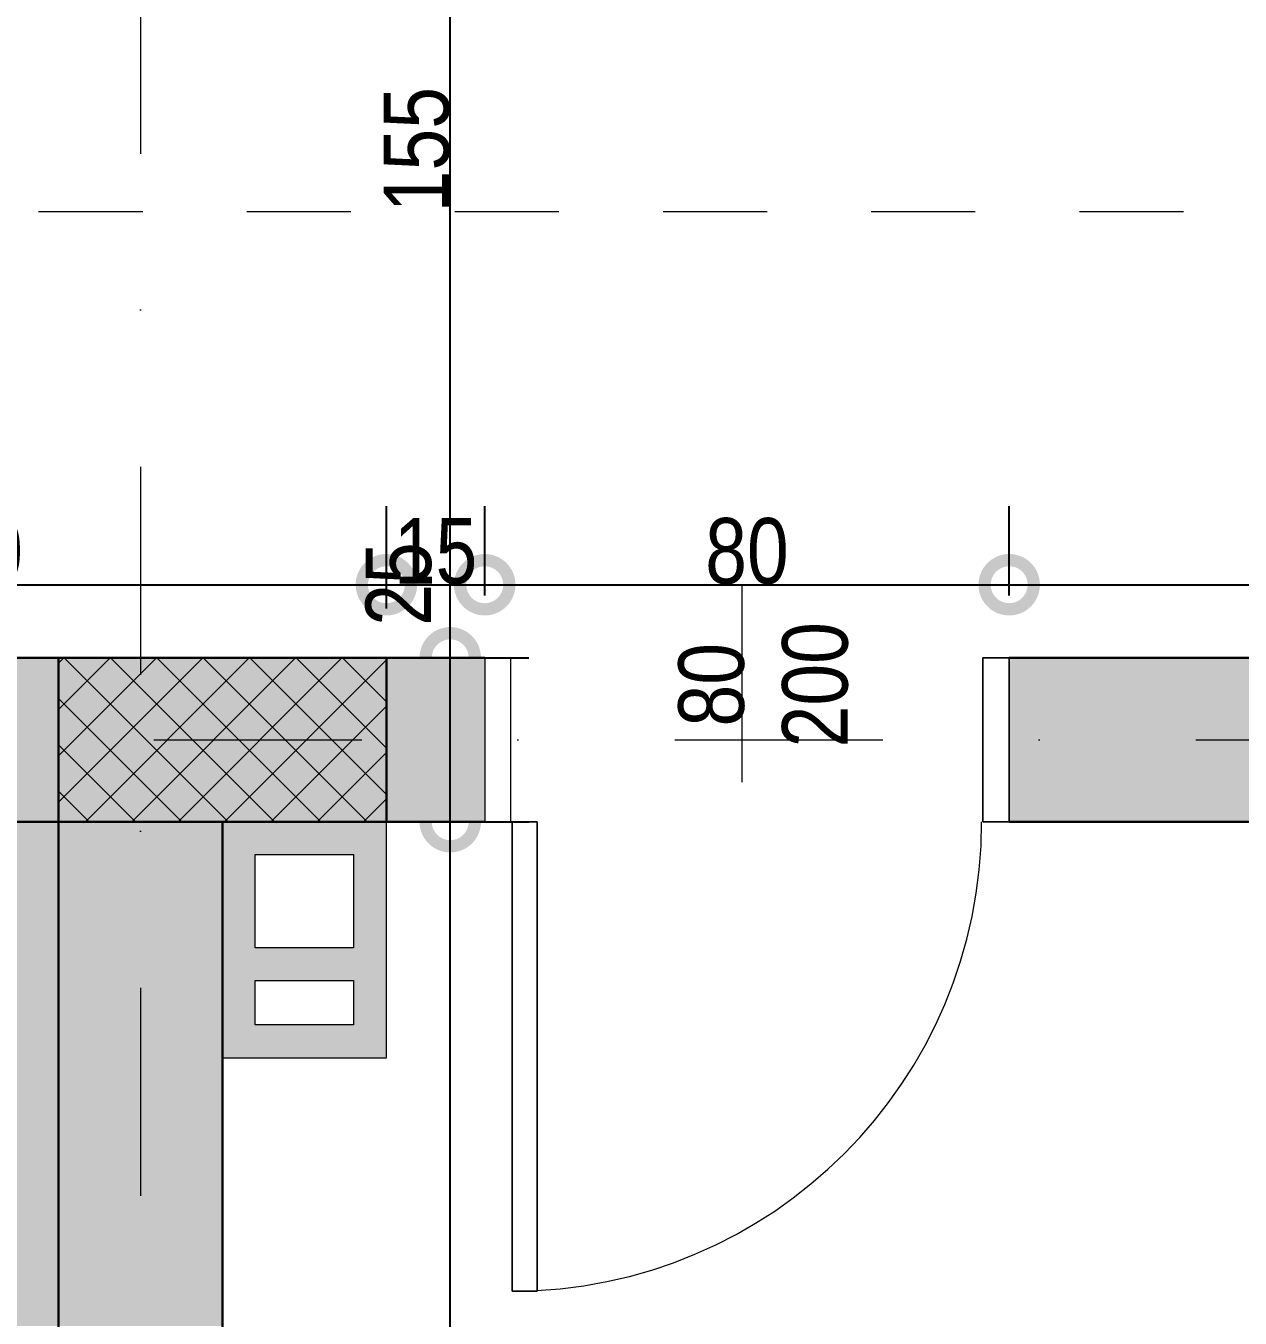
# Model space of a CAD drawing. Header units: centimetres. Extents: x 0 to 25250, y 0 to 2250.
# Drawn here: x 4639.1 to 4824.3, y 686.7 to 883.8 of the extents above; entities that cross this region are included whole.
import ezdxf

# ---------------------------------------------------------------- set-up
doc = ezdxf.new("R2010")
doc.units = ezdxf.units.CM
doc.linetypes.add('18-View-1$0$Dash', pattern=[31.75, 15.875, -15.875])
doc.linetypes.add('18-View-1$0$Dash dot', pattern=[79.375, 31.75, -23.8125, 0, -23.8125])
for name, color, linetype, lineweight in [('A-ANNO-DIMS', 7, 'Continuous', 9), ('A-DOOR', 7, 'Continuous', 9), ('A-DOOR-FRAM', 7, 'Continuous', 15), ('A-DOOR-IDEN', 7, 'Continuous', 9), ('A-GENM', 7, 'Continuous', 9), ('A-WALL', 7, 'Continuous', 9), ('A-WALL-PATT', 7, 'Continuous', 9), ('G-ANNO-SYMB', 7, 'Continuous', 9), ('S-COLS', 7, 'Continuous', 9), ('S-GRID', 7, 'Continuous', 9)]:
    doc.layers.add(name, color=color, linetype=linetype, lineweight=lineweight)
doc.styles.add('18-View-1$0$Arial Narrow_1', font='ARIALN.TTF', dxfattribs={"height": 10})
doc.styles.add('18-View-1$0$Arial Narrow_3', font='ARIALN.TTF', dxfattribs={"height": 10})
doc.dimstyles.new('18-View-1$0$TEC_DIM', dxfattribs={"dimscale": 30.48, "dimtxt": 10.23431, "dimasz": 0.492126, "dimexe": 0.393701, "dimexo": 0.246063, "dimgap": 0, "dimtad": 1, "dimdec": 0, "dimzin": 0, "dimdsep": 46, "dimtxsty": '18-View-1$0$Arial Narrow_3', "dimblk1": '18-View-1$0$_DotSmall', "dimblk2": '18-View-1$0$_DotSmall', "dimsah": 1, "dimcen": 0.09, "dimazin": 0, "dimtfac": 1, "dimtdec": 4, "dimtix": 1, "dimtmove": 0, "dimatfit": 3, "dimfxl": 1, "dimtvp": 1, "dimtolj": 1, "dimtzin": 0, "dimarcsym": 2})
doc.dimstyles.new('18-View-1$0$TEC_DIM_2', dxfattribs={"dimscale": 30.48, "dimtxt": 10.23431, "dimasz": 0.492126, "dimexe": 0.393701, "dimexo": 0.246063, "dimgap": 0, "dimtad": 1, "dimdec": 0, "dimzin": 0, "dimdsep": 46, "dimtxsty": '18-View-1$0$Arial Narrow_3', "dimblk1": '18-View-1$0$_DotSmall', "dimblk2": '18-View-1$0$_DotSmall', "dimsah": 1, "dimcen": 0.09, "dimazin": 0, "dimtfac": 1, "dimtdec": 4, "dimtix": 1, "dimtmove": 2, "dimatfit": 3, "dimfxl": 1, "dimtvp": 1, "dimtolj": 1, "dimtzin": 0, "dimarcsym": 2})
doc.dimstyles.new('18-View-1$0$TEC_DIM_3', dxfattribs={"dimscale": 30.48, "dimtxt": 10.23431, "dimasz": 0.492126, "dimexe": 0.393701, "dimexo": 0.246063, "dimgap": 0, "dimtad": 1, "dimdec": 0, "dimzin": 0, "dimdsep": 46, "dimtxsty": '18-View-1$0$Arial Narrow_3', "dimblk1": '18-View-1$0$_DotSmall', "dimblk2": '18-View-1$0$_DotSmall', "dimsah": 1, "dimcen": 0.09, "dimazin": 0, "dimtfac": 1, "dimtdec": 4, "dimtix": 1, "dimtmove": 0, "dimatfit": 3, "dimfxl": 1, "dimtvp": 1, "dimtolj": 1, "dimtzin": 0, "dimarcsym": 2})

# ---------------------------------------------------------------- blocks, each defined once
blk = doc.blocks.new('TEC_DOOR-INT - 80x200-2358330-НИВО 1')
at = {"layer": 'A-DOOR', "lineweight": 15}
for p, q in [((32, 84.1), (32, 12.5)), ((35.8, 84.1), (32, 84.1)), ((32, 12.5), (32, 84.1)), ((32, 84.1), (35.8, 84.1)), ((35.8, 12.5), (35.8, 84.1)), ((35.8, 84.1), (35.8, 12.5)), ((32, 12.5), (35.8, 12.5)), ((35.8, 12.5), (32, 12.5))]:
    blk.add_line(p, q, dxfattribs=at)
at = {"layer": 'A-DOOR'}
blk.add_arc((35.8, 12.5), 71.6, 90, 180, dxfattribs=at)
at = {"layer": 'A-DOOR-FRAM'}
for p, q in [((-36, 12.5), (-40, 12.5)), ((-40, 12.5), (-40, -12.5)), ((-40, -12.5), (-40, 12.5)), ((-40, 12.5), (-36, 12.5)), ((-36, -12.5), (-36, 12.5)), ((-36, 12.5), (-36, -12.5)), ((40, 12.5), (36, 12.5)), ((36, 12.5), (36, -12.5)), ((36, 12.5), (36, -12.5)), ((40, 12.5), (36, 12.5)), ((40, -12.5), (40, 12.5)), ((40, -12.5), (40, 12.5)), ((-40, -12.5), (-36, -12.5)), ((-36, -12.5), (-40, -12.5)), ((36, -12.5), (40, -12.5)), ((36, -12.5), (40, -12.5))]:
    blk.add_line(p, q, dxfattribs=at)
blk = doc.blocks.new('TEC_CHIMNEY-2P - TEC_CHIMNEY-2P-2377915-НИВО 1')
at = {"layer": 'A-GENM', "true_color": 0x808080}
h = blk.add_hatch(color=8, dxfattribs=at)
h.paths.add_polyline_path([(0, 36), (0, 0), (25, 0), (25, 36)])
h.paths.add_polyline_path([(5, 31), (20, 31), (20, 24.23), (5, 24.23)])
h.paths.add_polyline_path([(5, 19.23), (20, 19.23), (20, 5), (5, 5)])
at = {"layer": 'A-GENM'}
for p, q in [((25, 36), (0, 36)), ((0, 36), (0, 0)), ((25, 0), (25, 36)), ((5, 24.23), (5, 31)), ((5, 31), (20, 31)), ((20, 31), (20, 24.23)), ((20, 24.23), (5, 24.23)), ((5, 19.23), (20, 19.23)), ((5, 5), (5, 19.23)), ((20, 19.23), (20, 5)), ((20, 5), (5, 5)), ((0, 0), (25, 0))]:
    blk.add_line(p, q, dxfattribs=at)
blk = doc.blocks.new('TEC_DOOR_TAG - TEC_DOOR_TAG-22318-НИВО 1')
at = {"layer": 'A-DOOR-IDEN'}
blk.add_line((-0.0145, -0.0167), (-0.0145, 0.5833), dxfattribs=at)
blk = doc.blocks.new('18-View-1$0$_DotSmall')
at = {"color": 0, "linetype": 'ByBlock', "const_width": 0.5}
blk.add_lwpolyline([(-0.0625, 0, 1), (0.0625, 0, 1)], format="xyb", close=True, dxfattribs=at)
blk = doc.blocks.new('*D2655')
at = {"layer": 'A-ANNO-DIMS', "color": 0, "lineweight": -2, "transparency": 16777216}
for p, q in [((5104.08, 867.44), (5104.08, 268.16)), ((3429.08, 734.94), (3429.08, 268.16)), ((3429.08, 280.16), (5104.08, 280.16))]:
    blk.add_line(p, q, dxfattribs=at)
at = {"layer": 'A-ANNO-DIMS', "color": 0, "lineweight": -2, "transparency": 16777216, "xscale": 15, "yscale": 15, "zscale": 15, "rotation": 180}
blk.add_blockref('18-View-1$0$_DotSmall', (3429.08, 280.16), dxfattribs=at)
at = {"layer": 'A-ANNO-DIMS', "color": 0, "lineweight": -2, "transparency": 16777216, "xscale": 15, "yscale": 15, "zscale": 15}
blk.add_blockref('18-View-1$0$_DotSmall', (5104.08, 280.16), dxfattribs=at)
at = {"layer": 'A-ANNO-DIMS', "color": 0, "transparency": 16777216, "insert": (4266.58, 285.27), "char_height": 10, "width": 30.4105, "attachment_point": 5, "style": '18-View-1$0$Arial Narrow_3'}
blk.add_mtext('\\A1;1675', dxfattribs=at)
blk = doc.blocks.new('*D2719')
at = {"layer": 'A-ANNO-DIMS', "color": 0, "lineweight": -2, "transparency": 16777216}
for p, q in [((4703.82, 507.44), (4703.82, 762.44)), ((4708.67, 762.44), (4715.82, 762.44)), ((4708.67, 507.44), (4715.82, 507.44))]:
    blk.add_line(p, q, dxfattribs=at)
at = {"layer": 'A-ANNO-DIMS', "color": 0, "lineweight": -2, "transparency": 16777216, "xscale": 15, "yscale": 15, "zscale": 15}
for p, rotation in [((4703.82, 762.44), 90), ((4703.82, 507.44), 270)]:
    blk.add_blockref('18-View-1$0$_DotSmall', p, dxfattribs=dict(at, rotation=rotation))
at = {"layer": 'A-ANNO-DIMS', "color": 0, "transparency": 16777216, "insert": (4698.72, 634.94), "char_height": 10, "width": 22.8079, "attachment_point": 5, "rotation": 90, "style": '18-View-1$0$Arial Narrow_3'}
blk.add_mtext('\\A1;255', dxfattribs=at)
blk = doc.blocks.new('*D2720')
at = {"layer": 'A-ANNO-DIMS', "color": 0, "lineweight": -2, "transparency": 16777216}
for p, q in [((4703.82, 762.44), (4703.82, 787.44)), ((4708.67, 787.44), (4715.82, 787.44)), ((4708.67, 762.44), (4715.82, 762.44))]:
    blk.add_line(p, q, dxfattribs=at)
at = {"layer": 'A-ANNO-DIMS', "color": 0, "lineweight": -2, "transparency": 16777216, "xscale": 15, "yscale": 15, "zscale": 15}
for p, rotation in [((4703.82, 787.44), 90), ((4703.82, 762.44), 270)]:
    blk.add_blockref('18-View-1$0$_DotSmall', p, dxfattribs=dict(at, rotation=rotation))
at = {"layer": 'A-ANNO-DIMS', "color": 0, "transparency": 16777216, "insert": (4690.9, 792.32), "char_height": 10, "width": 15.2053, "attachment_point": 1, "rotation": 90, "line_spacing_factor": 0.974696, "style": '18-View-1$0$Arial Narrow_3'}
blk.add_mtext('\\A1;25', dxfattribs=at)
blk = doc.blocks.new('*D2721')
at = {"layer": 'A-ANNO-DIMS', "color": 0, "lineweight": -2, "transparency": 16777216}
for p, q in [((4703.82, 787.44), (4703.82, 942.44)), ((4708.67, 942.44), (4715.82, 942.44)), ((4708.67, 787.44), (4715.82, 787.44))]:
    blk.add_line(p, q, dxfattribs=at)
at = {"layer": 'A-ANNO-DIMS', "color": 0, "lineweight": -2, "transparency": 16777216, "xscale": 15, "yscale": 15, "zscale": 15}
for p, rotation in [((4703.82, 942.44), 90), ((4703.82, 787.44), 270)]:
    blk.add_blockref('18-View-1$0$_DotSmall', p, dxfattribs=dict(at, rotation=rotation))
at = {"layer": 'A-ANNO-DIMS', "color": 0, "transparency": 16777216, "insert": (4698.72, 864.94), "char_height": 10, "width": 22.8079, "attachment_point": 5, "rotation": 90, "style": '18-View-1$0$Arial Narrow_3'}
blk.add_mtext('\\A1;155', dxfattribs=at)
blk = doc.blocks.new('*D2868')
at = {"layer": 'A-ANNO-DIMS', "color": 0, "lineweight": -2, "transparency": 16777216}
for p, q in [((4564.08, 794.94), (4564.08, 810.58)), ((4694.08, 794.94), (4694.08, 810.58)), ((4564.08, 798.58), (4694.08, 798.58))]:
    blk.add_line(p, q, dxfattribs=at)
at = {"layer": 'A-ANNO-DIMS', "color": 0, "lineweight": -2, "transparency": 16777216, "xscale": 15, "yscale": 15, "zscale": 15, "rotation": 180}
blk.add_blockref('18-View-1$0$_DotSmall', (4564.08, 798.58), dxfattribs=at)
at = {"layer": 'A-ANNO-DIMS', "color": 0, "lineweight": -2, "transparency": 16777216, "xscale": 15, "yscale": 15, "zscale": 15}
blk.add_blockref('18-View-1$0$_DotSmall', (4694.08, 798.58), dxfattribs=at)
at = {"layer": 'A-ANNO-DIMS', "color": 0, "transparency": 16777216, "insert": (4629.08, 803.68), "char_height": 10, "width": 22.8079, "attachment_point": 5, "style": '18-View-1$0$Arial Narrow_3'}
blk.add_mtext('\\A1;130', dxfattribs=at)
blk = doc.blocks.new('*D2869')
at = {"layer": 'A-ANNO-DIMS', "color": 0, "lineweight": -2, "transparency": 16777216}
for p, q in [((4694.08, 794.94), (4694.08, 810.58)), ((4709.08, 796.94), (4709.08, 810.58)), ((4694.08, 798.58), (4709.08, 798.58))]:
    blk.add_line(p, q, dxfattribs=at)
at = {"layer": 'A-ANNO-DIMS', "color": 0, "lineweight": -2, "transparency": 16777216, "xscale": 15, "yscale": 15, "zscale": 15, "rotation": 180}
blk.add_blockref('18-View-1$0$_DotSmall', (4694.08, 798.58), dxfattribs=at)
at = {"layer": 'A-ANNO-DIMS', "color": 0, "lineweight": -2, "transparency": 16777216, "xscale": 15, "yscale": 15, "zscale": 15}
blk.add_blockref('18-View-1$0$_DotSmall', (4709.08, 798.58), dxfattribs=at)
at = {"layer": 'A-ANNO-DIMS', "color": 0, "transparency": 16777216, "insert": (4701.58, 803.68), "char_height": 10, "width": 15.2053, "attachment_point": 5, "style": '18-View-1$0$Arial Narrow_3'}
blk.add_mtext('\\A1;15', dxfattribs=at)
blk = doc.blocks.new('*D2870')
at = {"layer": 'A-ANNO-DIMS', "color": 0, "lineweight": -2, "transparency": 16777216}
for p, q in [((4709.08, 796.94), (4709.08, 810.58)), ((4789.08, 796.94), (4789.08, 810.58)), ((4709.08, 798.58), (4789.08, 798.58))]:
    blk.add_line(p, q, dxfattribs=at)
at = {"layer": 'A-ANNO-DIMS', "color": 0, "lineweight": -2, "transparency": 16777216, "xscale": 15, "yscale": 15, "zscale": 15, "rotation": 180}
blk.add_blockref('18-View-1$0$_DotSmall', (4709.08, 798.58), dxfattribs=at)
at = {"layer": 'A-ANNO-DIMS', "color": 0, "lineweight": -2, "transparency": 16777216, "xscale": 15, "yscale": 15, "zscale": 15}
blk.add_blockref('18-View-1$0$_DotSmall', (4789.08, 798.58), dxfattribs=at)
at = {"layer": 'A-ANNO-DIMS', "color": 0, "transparency": 16777216, "insert": (4749.08, 803.68), "char_height": 10, "width": 15.2053, "attachment_point": 5, "style": '18-View-1$0$Arial Narrow_3'}
blk.add_mtext('\\A1;80', dxfattribs=at)
blk = doc.blocks.new('*D2871')
at = {"layer": 'A-ANNO-DIMS', "color": 0, "lineweight": -2, "transparency": 16777216}
for p, q in [((4789.08, 796.94), (4789.08, 810.58)), ((4789.08, 798.58), (4879.08, 798.58)), ((4879.08, 793.73), (4879.08, 786.58))]:
    blk.add_line(p, q, dxfattribs=at)
at = {"layer": 'A-ANNO-DIMS', "color": 0, "lineweight": -2, "transparency": 16777216, "xscale": 15, "yscale": 15, "zscale": 15, "rotation": 180}
blk.add_blockref('18-View-1$0$_DotSmall', (4789.08, 798.58), dxfattribs=at)
at = {"layer": 'A-ANNO-DIMS', "color": 0, "lineweight": -2, "transparency": 16777216, "xscale": 15, "yscale": 15, "zscale": 15}
blk.add_blockref('18-View-1$0$_DotSmall', (4879.08, 798.58), dxfattribs=at)
at = {"layer": 'A-ANNO-DIMS', "color": 0, "transparency": 16777216, "insert": (4834.08, 803.68), "char_height": 10, "width": 15.2053, "attachment_point": 5, "style": '18-View-1$0$Arial Narrow_3'}
blk.add_mtext('\\A1;90', dxfattribs=at)

msp = doc.modelspace()

# ---------------------------------------------------------------- hatches: boundary and pattern name
at = {"layer": 'A-WALL-PATT', "true_color": 0x808080}
h = msp.add_hatch(color=8, dxfattribs=at)
h.paths.add_polyline_path([(4253.28, 762.44), (4284.08, 762.44), (4284.08, 787.44), (4224.08, 787.44), (4224.08, 762.44), (4249.08, 762.44)])
h.paths.add_polyline_path([(4669.08, 762.44), (4669.08, 787.44), (4564.08, 787.44), (4564.08, 762.44), (4644.08, 762.44)])
h = msp.add_hatch(color=8, dxfattribs=at)
h.paths.add_polyline_path([(4934.77, 762.44), (4979.08, 762.44), (4979.08, 787.44), (4789.08, 787.44), (4789.08, 762.44), (4921.66, 762.44)])
h.paths.add_polyline_path([(4709.08, 762.44), (4709.08, 787.44), (4669.08, 787.44), (4669.08, 762.44)])
at = {"layer": 'A-WALL-PATT', "lineweight": 5, "true_color": 0xffff80}
h = msp.add_hatch(color=51, dxfattribs=at)
h.paths.add_polyline_path([(4249.08, 747.44), (4284.08, 747.44), (4284.08, 762.44), (4249.08, 762.44)])
h.paths.add_polyline_path([(4644.08, 747.44), (4644.08, 762.44), (4564.08, 762.44), (4564.08, 747.44), (4629.08, 747.44)])
at = {"layer": 'A-WALL-PATT', "lineweight": 5, "true_color": 0x808080}
h = msp.add_hatch(color=8, dxfattribs=at)
h.paths.add_polyline_path([(4669.08, 482.44), (4669.08, 603.52), (4644.08, 603.52), (4644.08, 482.44)])
h.paths.add_polyline_path([(4669.08, 685.52), (4669.08, 762.44), (4644.08, 762.44), (4644.08, 685.52)])
at = {"layer": 'A-WALL-PATT', "lineweight": 5, "true_color": 0xffff80}
h = msp.add_hatch(color=51, dxfattribs=at)
h.paths.add_polyline_path([(4644.08, 467.44), (4644.08, 603.52), (4629.08, 603.52), (4629.08, 467.44)])
h.paths.add_polyline_path([(4644.08, 685.52), (4644.08, 747.44), (4629.08, 747.44), (4629.08, 685.52)])
at = {"layer": 'S-COLS'}
h = msp.add_hatch(dxfattribs=at)
h.set_pattern_fill('FP1_11', color=256, style=0, pattern_type=2)
h.set_pattern_definition([(45, (3304.9383, 1689.0286), (-3.535534, 3.535534), []), (135, (3304.9383, 1689.0286), (-3.535534, -3.535534), [])])
h.paths.add_polyline_path([(4694.08, 762.44), (4694.08, 787.44), (4644.08, 787.44), (4644.08, 762.44)])

# ---------------------------------------------------------------- linework, layer by layer
at = {"layer": 'A-WALL', "lineweight": 30}
for p, q in [((4709.08, 787.44), (4564.08, 787.44)), ((4979.08, 787.44), (4789.08, 787.44)), ((4564.08, 762.44), (4644.08, 762.44)), ((4644.08, 672.44), (4644.08, 762.44)), ((4669.08, 762.44), (4709.08, 762.44)), ((4669.08, 762.44), (4669.08, 672.44)), ((4789.08, 762.44), (4979.08, 762.44))]:
    msp.add_line(p, q, dxfattribs=at)
at = {"layer": 'G-ANNO-SYMB', "linetype": '18-View-1$0$Dash', "lineweight": 18}
msp.add_line((3244.03, 855.48), (5293.21, 855.48), dxfattribs=at)
at = {"layer": 'S-COLS', "lineweight": 30}
for p, q in [((4694.08, 787.44), (4644.08, 787.44)), ((4644.08, 787.44), (4644.08, 762.44)), ((4694.08, 762.44), (4694.08, 787.44)), ((4644.08, 762.44), (4694.08, 762.44))]:
    msp.add_line(p, q, dxfattribs=at)
at = {"layer": 'S-GRID', "color": 1, "linetype": '18-View-1$0$Dash dot', "lineweight": 18, "true_color": 0xff0000}
for p, q in [((4656.58, 1849.76), (4656.58, 378.11)), ((3386.99, 774.94), (5145.92, 774.94))]:
    msp.add_line(p, q, dxfattribs=at)

# ---------------------------------------------------------------- block references
at = {"layer": 'A-DOOR', "rotation": 180}
msp.add_blockref('TEC_DOOR-INT - 80x200-2358330-НИВО 1', (4749.08, 774.94), dxfattribs=at)
at = {"layer": 'A-DOOR-IDEN', "xscale": 49.99999999999998, "yscale": 49.99999999999998, "zscale": 49.99999999999998}
msp.add_blockref('TEC_DOOR_TAG - TEC_DOOR_TAG-22318-НИВО 1', (4749.08, 769.29), dxfattribs=at)
at = {"layer": 'A-GENM', "rotation": 180}
msp.add_blockref('TEC_CHIMNEY-2P - TEC_CHIMNEY-2P-2377915-НИВО 1', (4694.08, 762.44), dxfattribs=at)

# ---------------------------------------------------------------- texts
at = {"layer": 'A-DOOR-IDEN', "insert": (4751.6, 783.33), "char_height": 10, "width": 20.2, "attachment_point": 5, "rotation": 90, "line_spacing_factor": 0.949189, "style": '18-View-1$0$Arial Narrow_1'}
msp.add_mtext('\\pt5,10,15,20,25,30,35,40,45,50,55,60,65,70,75,80,85,90,95,100,105,110,115,120,125,130,135,140,145,150,155,160;80\\P200', dxfattribs=at)

# ---------------------------------------------------------------- dimensions: what is measured, and where the dimension line sits
at = {"layer": 'A-ANNO-DIMS'}
for base, p1, p2, override, picture, middle in [((4703.82, 942.44), (4701.17, 787.44), (4701.17, 942.44), {"dimpost": '<>', "dimfxl": 155}, '*D2721', (4698.72, 864.94)), ((4703.82, 762.44), (4701.17, 507.44), (4701.17, 762.44), {"dimpost": '<>', "dimfxl": 255}, '*D2719', (4698.72, 634.94))]:
    dim = msp.add_linear_dim(base=base, p1=p1, p2=p2, angle=90, dimstyle='18-View-1$0$TEC_DIM', override=override, dxfattribs=at)
    dim.commit()
    dim.dimension.update_dxf_attribs({"geometry": picture, "text_midpoint": middle})
for base, p1, p2, dimstyle, override, picture, middle in [((5104.08, 280.16), (3429.08, 742.44), (5104.08, 874.94), '18-View-1$0$TEC_DIM', {"dimpost": '<>', "dimfxl": 1680.232499}, '*D2655', (4266.58, 285.27)), ((4694.08, 798.58), (4564.08, 787.44), (4694.08, 787.44), '18-View-1$0$TEC_DIM', {"dimpost": '<>', "dimfxl": 130}, '*D2868', (4629.08, 803.68)), ((4709.08, 798.58), (4694.08, 787.44), (4709.08, 789.44), '18-View-1$0$TEC_DIM_3', {"dimpost": '<>', "dimfxl": 15.132746}, '*D2869', (4701.58, 803.68)), ((4789.08, 798.58), (4709.08, 789.44), (4789.08, 789.44), '18-View-1$0$TEC_DIM_3', {"dimpost": '<>', "dimfxl": 80}, '*D2870', (4749.08, 803.68)), ((4879.08, 798.58), (4789.08, 789.44), (4879.08, 801.23), '18-View-1$0$TEC_DIM_3', {"dimpost": '<>', "dimfxl": 90.768632}, '*D2871', (4834.08, 803.68))]:
    dim = msp.add_linear_dim(base=base, p1=p1, p2=p2, dimstyle=dimstyle, override=override, dxfattribs=at)
    dim.commit()
    dim.dimension.update_dxf_attribs({"geometry": picture, "text_midpoint": middle})
dim = msp.add_linear_dim(base=(4703.82, 787.44), p1=(4701.17, 762.44), p2=(4701.17, 787.44), angle=90, dimstyle='18-View-1$0$TEC_DIM_2', override={"dimpost": '<>', "dimfxl": 25}, dxfattribs=at)
dim.commit()
dim.dimension.update_dxf_attribs({"geometry": '*D2720', "text_midpoint": (4697.56, 799.93), "dimtype": 160, "text_rotation": 90})

doc.saveas('drawing.dxf')
